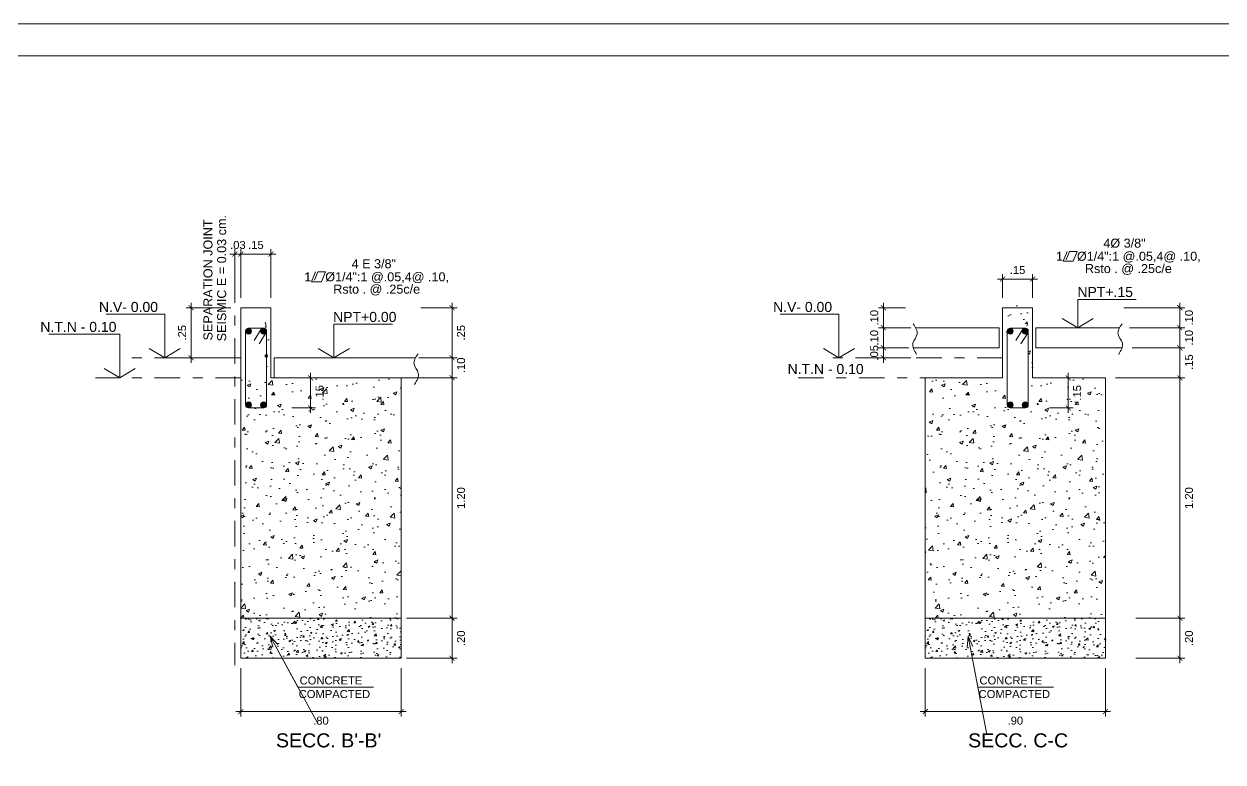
# Model space of a CAD drawing. Header units: millimetres. Extents: x -59 to 123, y 54 to 155.
# Drawn here: x 6.09 to 18.07, y 76.76 to 84.13 of the extents above; entities that cross this region are included whole.
import ezdxf

# ---------------------------------------------------------------- set-up
doc = ezdxf.new("R2010")
doc.units = ezdxf.units.MM
for name, pattern in [('ACAD_ISO02W100', [15, 12, -3]), ('CONTINUA', [0]), ('DASHDOT', [25.4, 12.7, -6.35, 0, -6.35])]:
    doc.linetypes.add(name, pattern=pattern)
doc.layers.get('0').update_dxf_attribs({"lineweight": 9})
doc.layers.get('Defpoints').update_dxf_attribs({"lineweight": 0})
for name, color, linetype, lineweight in [('.pluma1', 7, 'Continuous', 9), ('ACERO', 150, 'CONTINUA', 40), ('COTA', 4, 'Continuous', 9), ('DET-CORTE', 86, 'Continuous', 50), ('pluma2', 4, 'Continuous', 20), ('proyecciones', 162, 'ACAD_ISO02W100', 9), ('textura', 253, 'Continuous', 0)]:
    doc.layers.add(name, color=color, linetype=linetype, lineweight=lineweight)
doc.layers.add('TEXTO', color=2, linetype='Continuous')
doc.styles.add('LUIS', font='arial.ttf')
doc.styles.add('style1', font='arial.ttf', dxfattribs={"height": 0.1})
doc.dimstyles.new('luis', dxfattribs={"dimtxt": 0.08, "dimasz": 0.05, "dimexe": 0.05, "dimexo": 0.1, "dimgap": 0.05, "dimtad": 2, "dimzin": 4, "dimdsep": 46, "dimtxsty": 'LUIS', "dimblk": 'ARCHTICK', "dimcen": 2, "dimdle": 0.05, "dimclrd": 256, "dimclre": 256, "dimclrt": 56, "dimaunit": 1, "dimadec": 0, "dimazin": 0, "dimtfac": 1, "dimtix": 1, "dimtmove": 0, "dimatfit": 3, "dimfxl": 1, "dimlwd": -1, "dimlwe": -1, "dimarcsym": 0})

# ---------------------------------------------------------------- blocks, each defined once
blk = doc.blocks.new('_ArchTick')
at = {"color": 0, "linetype": 'ByBlock', "const_width": 0.15}
blk.add_lwpolyline([(-0.5, -0.5), (0.5, 0.5)], dxfattribs=at)
blk = doc.blocks.new('*D583')
at = {"layer": 'COTA', "transparency": 16777216}
for p, q in [((15.099, 77.697), (15.099, 77.215)), ((16.899, 77.697), (16.899, 77.215)), ((15.049, 77.265), (16.949, 77.265))]:
    blk.add_line(p, q, dxfattribs=at)
at = {"layer": 'Defpoints', "color": 0, "transparency": 16777216}
for p in [(15.099, 77.797), (16.899, 77.797), (16.899, 77.265)]:
    blk.add_point(p, dxfattribs=at)
at = {"layer": 'COTA', "transparency": 16777216, "xscale": 0.05, "yscale": 0.05, "zscale": 0.05, "rotation": 180}
blk.add_blockref('_ArchTick', (15.099, 77.265), dxfattribs=at)
at = {"layer": 'COTA', "transparency": 16777216, "xscale": 0.05, "yscale": 0.05, "zscale": 0.05}
blk.add_blockref('_ArchTick', (16.899, 77.265), dxfattribs=at)
at = {"layer": 'COTA', "color": 56, "lineweight": 5, "transparency": 16777216, "insert": (15.999, 77.174), "char_height": 0.08, "attachment_point": 5, "style": 'LUIS'}
blk.add_mtext('.90', dxfattribs=at)
blk = doc.blocks.new('*D584')
at = {"layer": 'COTA', "transparency": 16777216}
for p, q in [((15.871, 81.397), (15.871, 81.632)), ((16.171, 81.397), (16.171, 81.632)), ((15.821, 81.582), (16.221, 81.582))]:
    blk.add_line(p, q, dxfattribs=at)
at = {"layer": 'Defpoints', "color": 0, "transparency": 16777216}
for p in [(16.171, 81.582), (15.871, 81.297), (16.171, 81.297)]:
    blk.add_point(p, dxfattribs=at)
at = {"layer": 'COTA', "transparency": 16777216, "xscale": 0.05, "yscale": 0.05, "zscale": 0.05, "rotation": 180}
blk.add_blockref('_ArchTick', (15.871, 81.582), dxfattribs=at)
at = {"layer": 'COTA', "transparency": 16777216, "xscale": 0.05, "yscale": 0.05, "zscale": 0.05}
blk.add_blockref('_ArchTick', (16.171, 81.582), dxfattribs=at)
at = {"layer": 'COTA', "color": 56, "lineweight": 5, "transparency": 16777216, "insert": (16.021, 81.673), "char_height": 0.08, "attachment_point": 5, "style": 'LUIS'}
blk.add_mtext('.15', dxfattribs=at)
blk = doc.blocks.new('*D585')
at = {"layer": 'COTA', "transparency": 16777216}
for p, q in [((17.265, 80.897), (17.693, 80.897)), ((17.643, 80.547), (17.643, 80.947)), ((16.999, 80.597), (17.693, 80.597))]:
    blk.add_line(p, q, dxfattribs=at)
at = {"layer": 'Defpoints', "color": 0, "transparency": 16777216}
for p in [(17.165, 80.897), (17.643, 80.897), (16.899, 80.597)]:
    blk.add_point(p, dxfattribs=at)
at = {"layer": 'COTA', "transparency": 16777216, "xscale": 0.05, "yscale": 0.05, "zscale": 0.05}
for p, rotation in [((17.643, 80.897), 90), ((17.643, 80.597), 270)]:
    blk.add_blockref('_ArchTick', p, dxfattribs=dict(at, rotation=rotation))
at = {"layer": 'COTA', "color": 56, "lineweight": 5, "transparency": 16777216, "insert": (17.734, 80.754), "char_height": 0.08, "attachment_point": 5, "rotation": 90, "style": 'LUIS'}
blk.add_mtext('.15', dxfattribs=at)
blk = doc.blocks.new('*D586')
at = {"layer": 'COTA', "transparency": 16777216}
for p, q in [((17.643, 81.097), (17.643, 81.147)), ((17.24, 81.097), (17.693, 81.097)), ((17.643, 81.097), (17.643, 80.897)), ((17.165, 80.897), (17.693, 80.897)), ((17.643, 80.897), (17.643, 80.847))]:
    blk.add_line(p, q, dxfattribs=at)
at = {"layer": 'Defpoints', "color": 0, "transparency": 16777216}
for p in [(17.14, 81.097), (17.065, 80.897), (17.643, 80.897)]:
    blk.add_point(p, dxfattribs=at)
at = {"layer": 'COTA', "transparency": 16777216, "xscale": 0.05, "yscale": 0.05, "zscale": 0.05}
for p, rotation in [((17.643, 81.097), 270), ((17.643, 80.897), 90)]:
    blk.add_blockref('_ArchTick', p, dxfattribs=dict(at, rotation=rotation))
at = {"layer": 'COTA', "color": 56, "lineweight": 5, "transparency": 16777216, "insert": (17.734, 80.997), "char_height": 0.08, "attachment_point": 5, "rotation": 90, "style": 'LUIS'}
blk.add_mtext('.10', dxfattribs=at)
blk = doc.blocks.new('*D587')
at = {"layer": 'COTA', "transparency": 16777216}
for p, q in [((17.643, 80.647), (17.643, 78.147)), ((17.202, 80.597), (17.693, 80.597)), ((17.302, 78.197), (17.693, 78.197))]:
    blk.add_line(p, q, dxfattribs=at)
at = {"layer": 'Defpoints', "color": 0, "transparency": 16777216}
for p in [(17.102, 80.597), (17.202, 78.197), (17.643, 78.197)]:
    blk.add_point(p, dxfattribs=at)
at = {"layer": 'COTA', "transparency": 16777216, "xscale": 0.05, "yscale": 0.05, "zscale": 0.05}
for p, rotation in [((17.643, 80.597), 90), ((17.643, 78.197), 270)]:
    blk.add_blockref('_ArchTick', p, dxfattribs=dict(at, rotation=rotation))
at = {"layer": 'COTA', "color": 56, "lineweight": 5, "transparency": 16777216, "insert": (17.734, 79.397), "char_height": 0.08, "attachment_point": 5, "rotation": 90, "style": 'LUIS'}
blk.add_mtext('1.20', dxfattribs=at)
blk = doc.blocks.new('*D588')
at = {"layer": 'COTA', "transparency": 16777216}
for p, q in [((17.643, 78.247), (17.643, 77.747)), ((17.202, 78.197), (17.693, 78.197)), ((17.202, 77.797), (17.693, 77.797))]:
    blk.add_line(p, q, dxfattribs=at)
at = {"layer": 'Defpoints', "color": 0, "transparency": 16777216}
for p in [(17.102, 78.197), (17.102, 77.797), (17.643, 77.797)]:
    blk.add_point(p, dxfattribs=at)
at = {"layer": 'COTA', "transparency": 16777216, "xscale": 0.05, "yscale": 0.05, "zscale": 0.05}
for p, rotation in [((17.643, 78.197), 90), ((17.643, 77.797), 270)]:
    blk.add_blockref('_ArchTick', p, dxfattribs=dict(at, rotation=rotation))
at = {"layer": 'COTA', "color": 56, "lineweight": 5, "transparency": 16777216, "insert": (17.734, 77.997), "char_height": 0.08, "attachment_point": 5, "rotation": 90, "style": 'LUIS'}
blk.add_mtext('.20', dxfattribs=at)
blk = doc.blocks.new('*D589')
at = {"layer": 'COTA', "transparency": 16777216}
for p, q in [((16.527, 80.647), (16.527, 80.247)), ((16.43, 80.597), (16.577, 80.597)), ((16.341, 80.297), (16.577, 80.297))]:
    blk.add_line(p, q, dxfattribs=at)
at = {"layer": 'Defpoints', "color": 0, "transparency": 16777216}
for p in [(16.33, 80.597), (16.241, 80.297), (16.527, 80.297)]:
    blk.add_point(p, dxfattribs=at)
at = {"layer": 'COTA', "transparency": 16777216, "xscale": 0.05, "yscale": 0.05, "zscale": 0.05}
for p, rotation in [((16.527, 80.597), 90), ((16.527, 80.297), 270)]:
    blk.add_blockref('_ArchTick', p, dxfattribs=dict(at, rotation=rotation))
at = {"layer": 'COTA', "color": 56, "lineweight": 5, "transparency": 16777216, "insert": (16.617, 80.447), "char_height": 0.08, "attachment_point": 5, "rotation": 90, "style": 'LUIS'}
blk.add_mtext('.15', dxfattribs=at)
blk = doc.blocks.new('*D590')
at = {"layer": 'COTA', "transparency": 16777216}
for p, q in [((14.936, 80.897), (14.63, 80.897)), ((14.68, 80.897), (14.68, 80.947)), ((14.68, 80.897), (14.68, 80.797)), ((14.956, 80.797), (14.63, 80.797)), ((14.68, 80.797), (14.68, 80.747))]:
    blk.add_line(p, q, dxfattribs=at)
at = {"layer": 'Defpoints', "color": 0, "transparency": 16777216}
for p in [(15.036, 80.897), (14.68, 80.797), (15.056, 80.797)]:
    blk.add_point(p, dxfattribs=at)
at = {"layer": 'COTA', "transparency": 16777216, "xscale": 0.05, "yscale": 0.05, "zscale": 0.05}
for p, rotation in [((14.68, 80.897), 270), ((14.68, 80.797), 90)]:
    blk.add_blockref('_ArchTick', p, dxfattribs=dict(at, rotation=rotation))
at = {"layer": 'COTA', "color": 56, "lineweight": 5, "transparency": 16777216, "insert": (14.589, 80.847), "char_height": 0.08, "attachment_point": 5, "rotation": 90, "style": 'LUIS'}
blk.add_mtext('.05', dxfattribs=at)
blk = doc.blocks.new('*D591')
at = {"layer": 'COTA', "transparency": 16777216}
for p, q in [((17.082, 81.297), (17.693, 81.297)), ((17.643, 81.297), (17.643, 81.347)), ((17.643, 81.097), (17.643, 81.297)), ((17.14, 81.097), (17.693, 81.097)), ((17.643, 81.097), (17.643, 81.047))]:
    blk.add_line(p, q, dxfattribs=at)
at = {"layer": 'Defpoints', "color": 0, "transparency": 16777216}
for p in [(16.982, 81.297), (17.643, 81.297), (17.04, 81.097)]:
    blk.add_point(p, dxfattribs=at)
at = {"layer": 'COTA', "transparency": 16777216, "xscale": 0.05, "yscale": 0.05, "zscale": 0.05}
for p, rotation in [((17.643, 81.297), 270), ((17.643, 81.097), 90)]:
    blk.add_blockref('_ArchTick', p, dxfattribs=dict(at, rotation=rotation))
at = {"layer": 'COTA', "color": 56, "lineweight": 5, "transparency": 16777216, "insert": (17.734, 81.197), "char_height": 0.08, "attachment_point": 5, "rotation": 90, "style": 'LUIS'}
blk.add_mtext('.10', dxfattribs=at)
blk = doc.blocks.new('*D592')
at = {"layer": 'COTA', "transparency": 16777216}
for p, q in [((14.68, 81.097), (14.68, 81.147)), ((14.956, 81.097), (14.63, 81.097)), ((14.68, 80.897), (14.68, 81.097)), ((14.936, 80.897), (14.63, 80.897)), ((14.68, 80.897), (14.68, 80.847))]:
    blk.add_line(p, q, dxfattribs=at)
at = {"layer": 'Defpoints', "color": 0, "transparency": 16777216}
for p in [(14.68, 81.097), (15.056, 81.097), (15.036, 80.897)]:
    blk.add_point(p, dxfattribs=at)
at = {"layer": 'COTA', "transparency": 16777216, "xscale": 0.05, "yscale": 0.05, "zscale": 0.05}
for p, rotation in [((14.68, 81.097), 270), ((14.68, 80.897), 90)]:
    blk.add_blockref('_ArchTick', p, dxfattribs=dict(at, rotation=rotation))
at = {"layer": 'COTA', "color": 56, "lineweight": 5, "transparency": 16777216, "insert": (14.589, 80.997), "char_height": 0.08, "attachment_point": 5, "rotation": 90, "style": 'LUIS'}
blk.add_mtext('.10', dxfattribs=at)
blk = doc.blocks.new('*D593')
at = {"layer": 'COTA', "transparency": 16777216}
for p, q in [((14.902, 81.297), (14.63, 81.297)), ((14.68, 81.297), (14.68, 81.347)), ((14.68, 81.297), (14.68, 81.097)), ((14.956, 81.097), (14.63, 81.097)), ((14.68, 81.097), (14.68, 81.047))]:
    blk.add_line(p, q, dxfattribs=at)
at = {"layer": 'Defpoints', "color": 0, "transparency": 16777216}
for p in [(15.002, 81.297), (14.68, 81.097), (15.056, 81.097)]:
    blk.add_point(p, dxfattribs=at)
at = {"layer": 'COTA', "transparency": 16777216, "xscale": 0.05, "yscale": 0.05, "zscale": 0.05}
for p, rotation in [((14.68, 81.297), 270), ((14.68, 81.097), 90)]:
    blk.add_blockref('_ArchTick', p, dxfattribs=dict(at, rotation=rotation))
at = {"layer": 'COTA', "color": 56, "lineweight": 5, "transparency": 16777216, "insert": (14.589, 81.197), "char_height": 0.08, "attachment_point": 5, "rotation": 90, "style": 'LUIS'}
blk.add_mtext('.10', dxfattribs=at)
blk = doc.blocks.new('*D604')
at = {"layer": 'COTA', "transparency": 16777216}
for p, q in [((8.26, 77.697), (8.26, 77.215)), ((9.86, 77.697), (9.86, 77.215)), ((8.21, 77.265), (9.91, 77.265))]:
    blk.add_line(p, q, dxfattribs=at)
at = {"layer": 'Defpoints', "color": 0, "transparency": 16777216}
for p in [(8.26, 77.797), (9.86, 77.797), (9.86, 77.265)]:
    blk.add_point(p, dxfattribs=at)
at = {"layer": 'COTA', "transparency": 16777216, "xscale": 0.05, "yscale": 0.05, "zscale": 0.05, "rotation": 180}
blk.add_blockref('_ArchTick', (8.26, 77.265), dxfattribs=at)
at = {"layer": 'COTA', "transparency": 16777216, "xscale": 0.05, "yscale": 0.05, "zscale": 0.05}
blk.add_blockref('_ArchTick', (9.86, 77.265), dxfattribs=at)
at = {"layer": 'COTA', "color": 56, "lineweight": 5, "transparency": 16777216, "insert": (9.06, 77.174), "char_height": 0.08, "attachment_point": 5, "style": 'LUIS'}
blk.add_mtext('.80', dxfattribs=at)
blk = doc.blocks.new('*D605')
at = {"layer": 'COTA', "transparency": 16777216}
for p, q in [((8.26, 81.397), (8.26, 81.882)), ((8.56, 81.397), (8.56, 81.882)), ((8.21, 81.832), (8.61, 81.832))]:
    blk.add_line(p, q, dxfattribs=at)
at = {"layer": 'Defpoints', "color": 0, "transparency": 16777216}
for p in [(8.56, 81.832), (8.26, 81.297), (8.56, 81.297)]:
    blk.add_point(p, dxfattribs=at)
at = {"layer": 'COTA', "transparency": 16777216, "xscale": 0.05, "yscale": 0.05, "zscale": 0.05, "rotation": 180}
blk.add_blockref('_ArchTick', (8.26, 81.832), dxfattribs=at)
at = {"layer": 'COTA', "transparency": 16777216, "xscale": 0.05, "yscale": 0.05, "zscale": 0.05}
blk.add_blockref('_ArchTick', (8.56, 81.832), dxfattribs=at)
at = {"layer": 'COTA', "color": 56, "lineweight": 5, "transparency": 16777216, "insert": (8.41, 81.923), "char_height": 0.08, "attachment_point": 5, "style": 'LUIS'}
blk.add_mtext('.15', dxfattribs=at)
blk = doc.blocks.new('*D606')
at = {"layer": 'COTA', "transparency": 16777216}
for p, q in [((8.2, 81.4), (8.2, 81.882)), ((8.26, 81.432), (8.26, 81.882)), ((8.2, 81.832), (8.15, 81.832)), ((8.26, 81.832), (8.2, 81.832)), ((8.26, 81.832), (8.31, 81.832))]:
    blk.add_line(p, q, dxfattribs=at)
at = {"layer": 'Defpoints', "color": 0, "transparency": 16777216}
for p in [(8.2, 81.832), (8.2, 81.3), (8.26, 81.332)]:
    blk.add_point(p, dxfattribs=at)
at = {"layer": 'COTA', "transparency": 16777216, "xscale": 0.05, "yscale": 0.05, "zscale": 0.05}
blk.add_blockref('_ArchTick', (8.2, 81.832), dxfattribs=at)
at = {"layer": 'COTA', "transparency": 16777216, "xscale": 0.05, "yscale": 0.05, "zscale": 0.05, "rotation": 180}
blk.add_blockref('_ArchTick', (8.26, 81.832), dxfattribs=at)
at = {"layer": 'COTA', "color": 56, "lineweight": 5, "transparency": 16777216, "insert": (8.23, 81.923), "char_height": 0.08, "attachment_point": 5, "style": 'LUIS'}
blk.add_mtext('.03', dxfattribs=at)
blk = doc.blocks.new('*D607')
at = {"layer": 'COTA', "transparency": 16777216}
for p, q in [((10.038, 80.797), (10.42, 80.797)), ((10.37, 80.847), (10.37, 80.547)), ((10.063, 80.597), (10.42, 80.597))]:
    blk.add_line(p, q, dxfattribs=at)
at = {"layer": 'Defpoints', "color": 0, "transparency": 16777216}
for p in [(9.938, 80.797), (9.963, 80.597), (10.37, 80.597)]:
    blk.add_point(p, dxfattribs=at)
at = {"layer": 'COTA', "transparency": 16777216, "xscale": 0.05, "yscale": 0.05, "zscale": 0.05}
for p, rotation in [((10.37, 80.797), 90), ((10.37, 80.597), 270)]:
    blk.add_blockref('_ArchTick', p, dxfattribs=dict(at, rotation=rotation))
at = {"layer": 'COTA', "color": 56, "lineweight": 5, "transparency": 16777216, "insert": (10.46, 80.722), "char_height": 0.08, "attachment_point": 5, "rotation": 90, "style": 'LUIS'}
blk.add_mtext('.10', dxfattribs=at)
blk = doc.blocks.new('*D608')
at = {"layer": 'COTA', "transparency": 16777216}
for p, q in [((10.37, 80.647), (10.37, 78.147)), ((9.915, 80.597), (10.42, 80.597)), ((10.051, 78.197), (10.42, 78.197))]:
    blk.add_line(p, q, dxfattribs=at)
at = {"layer": 'Defpoints', "color": 0, "transparency": 16777216}
for p in [(9.815, 80.597), (9.951, 78.197), (10.37, 78.197)]:
    blk.add_point(p, dxfattribs=at)
at = {"layer": 'COTA', "transparency": 16777216, "xscale": 0.05, "yscale": 0.05, "zscale": 0.05}
for p, rotation in [((10.37, 80.597), 90), ((10.37, 78.197), 270)]:
    blk.add_blockref('_ArchTick', p, dxfattribs=dict(at, rotation=rotation))
at = {"layer": 'COTA', "color": 56, "lineweight": 5, "transparency": 16777216, "insert": (10.46, 79.397), "char_height": 0.08, "attachment_point": 5, "rotation": 90, "style": 'LUIS'}
blk.add_mtext('1.20', dxfattribs=at)
blk = doc.blocks.new('*D609')
at = {"layer": 'COTA', "transparency": 16777216}
for p, q in [((10.37, 78.247), (10.37, 77.747)), ((9.915, 78.197), (10.42, 78.197)), ((9.915, 77.797), (10.42, 77.797))]:
    blk.add_line(p, q, dxfattribs=at)
at = {"layer": 'Defpoints', "color": 0, "transparency": 16777216}
for p in [(9.815, 78.197), (9.815, 77.797), (10.37, 77.797)]:
    blk.add_point(p, dxfattribs=at)
at = {"layer": 'COTA', "transparency": 16777216, "xscale": 0.05, "yscale": 0.05, "zscale": 0.05}
for p, rotation in [((10.37, 78.197), 90), ((10.37, 77.797), 270)]:
    blk.add_blockref('_ArchTick', p, dxfattribs=dict(at, rotation=rotation))
at = {"layer": 'COTA', "color": 56, "lineweight": 5, "transparency": 16777216, "insert": (10.46, 77.997), "char_height": 0.08, "attachment_point": 5, "rotation": 90, "style": 'LUIS'}
blk.add_mtext('.20', dxfattribs=at)
blk = doc.blocks.new('*D610')
at = {"layer": 'COTA', "transparency": 16777216}
for p, q in [((8.16, 81.297), (7.713, 81.297)), ((7.763, 81.347), (7.763, 80.747)), ((8.16, 80.797), (7.713, 80.797))]:
    blk.add_line(p, q, dxfattribs=at)
at = {"layer": 'Defpoints', "color": 0, "transparency": 16777216}
for p in [(8.26, 81.297), (7.763, 80.797), (8.26, 80.797)]:
    blk.add_point(p, dxfattribs=at)
at = {"layer": 'COTA', "transparency": 16777216, "xscale": 0.05, "yscale": 0.05, "zscale": 0.05}
for p, rotation in [((7.763, 81.297), 90), ((7.763, 80.797), 270)]:
    blk.add_blockref('_ArchTick', p, dxfattribs=dict(at, rotation=rotation))
at = {"layer": 'COTA', "color": 56, "lineweight": 5, "transparency": 16777216, "insert": (7.673, 81.047), "char_height": 0.08, "attachment_point": 5, "rotation": 90, "style": 'LUIS'}
blk.add_mtext('.25', dxfattribs=at)
blk = doc.blocks.new('*D611')
at = {"layer": 'COTA', "transparency": 16777216}
for p, q in [((8.956, 80.647), (8.956, 80.247)), ((8.86, 80.597), (9.006, 80.597)), ((8.77, 80.297), (9.006, 80.297))]:
    blk.add_line(p, q, dxfattribs=at)
at = {"layer": 'Defpoints', "color": 0, "transparency": 16777216}
for p in [(8.76, 80.597), (8.67, 80.297), (8.956, 80.297)]:
    blk.add_point(p, dxfattribs=at)
at = {"layer": 'COTA', "transparency": 16777216, "xscale": 0.05, "yscale": 0.05, "zscale": 0.05}
for p, rotation in [((8.956, 80.597), 90), ((8.956, 80.297), 270)]:
    blk.add_blockref('_ArchTick', p, dxfattribs=dict(at, rotation=rotation))
at = {"layer": 'COTA', "color": 56, "lineweight": 5, "transparency": 16777216, "insert": (9.047, 80.447), "char_height": 0.08, "attachment_point": 5, "rotation": 90, "style": 'LUIS'}
blk.add_mtext('.15', dxfattribs=at)
blk = doc.blocks.new('*D612')
at = {"layer": 'COTA', "transparency": 16777216}
for p, q in [((10.059, 81.297), (10.42, 81.297)), ((10.37, 80.747), (10.37, 81.347)), ((10.038, 80.797), (10.42, 80.797))]:
    blk.add_line(p, q, dxfattribs=at)
at = {"layer": 'Defpoints', "color": 0, "transparency": 16777216}
for p in [(9.959, 81.297), (10.37, 81.297), (9.938, 80.797)]:
    blk.add_point(p, dxfattribs=at)
at = {"layer": 'COTA', "transparency": 16777216, "xscale": 0.05, "yscale": 0.05, "zscale": 0.05}
for p, rotation in [((10.37, 81.297), 90), ((10.37, 80.797), 270)]:
    blk.add_blockref('_ArchTick', p, dxfattribs=dict(at, rotation=rotation))
at = {"layer": 'COTA', "color": 56, "lineweight": 5, "transparency": 16777216, "insert": (10.46, 81.047), "char_height": 0.08, "attachment_point": 5, "rotation": 90, "style": 'LUIS'}
blk.add_mtext('.25', dxfattribs=at)

msp = doc.modelspace()

# ---------------------------------------------------------------- hatches: boundary and pattern name
at = {"layer": 'ACERO', "lineweight": 5}
for points in [[(8.3366, 81.0933, 1), (8.3366, 81.0333, 1)], [(8.3366, 81.0933, 1), (8.3366, 81.0333, 1)], [(8.3366, 81.0933, 1), (8.3366, 81.0333, 1)], [(8.4867, 81.0933, -1), (8.4867, 81.0333, -1)], [(8.4867, 81.0933, -1), (8.4867, 81.0333, -1)], [(8.4867, 81.0933, -1), (8.4867, 81.0333, -1)], [(15.9477, 81.0933, 1), (15.9477, 81.0333, 1)], [(15.9477, 81.0933, 1), (15.9477, 81.0333, 1)], [(15.9477, 81.0933, 1), (15.9477, 81.0333, 1)], [(16.0979, 81.0933, -1), (16.0979, 81.0333, -1)], [(16.0979, 81.0933, -1), (16.0979, 81.0333, -1)], [(16.0979, 81.0933, -1), (16.0979, 81.0333, -1)], [(8.3366, 80.2969, -1), (8.3366, 80.3569, -1)], [(8.3366, 80.2969, -1), (8.3366, 80.3569, -1)], [(8.3366, 80.2969, -1), (8.3366, 80.3569, -1)], [(8.4867, 80.2969, 1), (8.4867, 80.3569, 1)], [(8.4867, 80.2969, 1), (8.4867, 80.3569, 1)], [(8.4867, 80.2969, 1), (8.4867, 80.3569, 1)], [(15.9477, 80.2969, -1), (15.9477, 80.3569, -1)], [(15.9477, 80.2969, -1), (15.9477, 80.3569, -1)], [(15.9477, 80.2969, -1), (15.9477, 80.3569, -1)], [(16.0979, 80.2969, 1), (16.0979, 80.3569, 1)], [(16.0979, 80.2969, 1), (16.0979, 80.3569, 1)], [(16.0979, 80.2969, 1), (16.0979, 80.3569, 1)]]:
    msp.add_hatch(color=256, dxfattribs=at).paths.add_polyline_path(points)
at = {"layer": 'textura', "linetype": 'Continuous', "lineweight": 5, "ltscale": 0.6}
h = msp.add_hatch(dxfattribs=at)
h.set_pattern_fill('AR-CONC', color=256, scale=0.002, style=0)
h.set_pattern_definition([(50, (8.26022, 78.1969), (0.36437, -0.031878), [0.0381, -0.4191]), (355, (8.26022, 78.1969), (-0.070486, 0.382113), [0.03048, -0.33528]), (100.451, (8.2906, 78.19424), (0.293885, 0.350233), [0.03238, -0.35618]), (46.184, (8.2602, 78.2985), (0.54216, -0.084085), [0.05715, -0.62865]), (96.636, (8.3054, 78.2915), (0.47481, 0.49485), [0.04857, -0.53427]), (351.184, (8.2602, 78.2985), (0.47481, 0.49485), [0.04572, -0.50292]), (21, (8.31102, 78.2731), (0.30323, -0.20453), [0.0381, -0.4191]), (326, (8.31102, 78.2731), (0.123604, 0.368376), [0.03048, -0.33528]), (71.451, (8.3363, 78.25605), (0.426833, 0.163846), [0.03238, -0.35618]), (37.5, (8.26022, 78.1969), (0.006177, 0.16911), [0, -0.331216, 0, -0.34036, 0, -0.33655]), (7.5, (8.26022, 78.1969), (0.133639, 0.200361), [0, -0.194056, 0, -0.323596, 0, -0.12827]), (327.5, (8.14694, 78.1969), (0.271181, -0.0114575), [0, -0.127, 0, -0.39624, 0, -0.52578]), (317.5, (8.09614, 78.1969), (0.296258, 0.050853), [0, -0.1651, 0, -0.263144, 0, -0.37338])])
edge = h.paths.add_edge_path(flags=16)
edge.add_line((8.5004, 81.2969), (8.2902, 81.2969))
edge.add_line((8.2902, 81.2969), (8.2902, 80.6569))
edge.add_arc((8.3202, 80.6569), 0.03, 180, 272.77319)
edge.add_line((8.3217, 80.6269), (8.4689, 80.6269))
edge.add_arc((8.4704, 80.6569), 0.03, 267.22681, 360)
edge.add_line((8.5004, 80.6569), (8.5004, 81.2969))
h.paths.add_polyline_path([(9.8602, 78.1969), (9.8602, 80.5969), (8.5602, 80.5969), (8.5602, 81.2969), (8.2602, 81.2969), (8.2602, 78.1969)])
h = msp.add_hatch(dxfattribs=at)
h.set_pattern_fill('AR-CONC', color=256, scale=0.002, style=0)
h.set_pattern_definition([(50, (15.19862, 78.1969), (0.36437, -0.031878), [0.0381, -0.4191]), (355, (15.1986, 78.1969), (-0.070486, 0.382113), [0.03048, -0.33528]), (100.451, (15.22898, 78.19424), (0.293885, 0.350233), [0.03238, -0.35618]), (46.184, (15.1986, 78.2985), (0.54216, -0.084085), [0.05715, -0.62865]), (96.636, (15.2438, 78.2915), (0.47481, 0.49485), [0.04857, -0.53427]), (351.184, (15.1986, 78.2985), (0.47481, 0.49485), [0.04572, -0.50292]), (21, (15.24942, 78.2731), (0.30323, -0.20453), [0.0381, -0.4191]), (326, (15.2494, 78.2731), (0.123604, 0.368376), [0.03048, -0.33528]), (71.451, (15.2747, 78.25605), (0.426833, 0.163846), [0.03238, -0.35618]), (37.5, (15.19862, 78.1969), (0.006177, 0.16911), [0, -0.331216, 0, -0.34036, 0, -0.33655]), (7.5, (15.19862, 78.1969), (0.133639, 0.200361), [0, -0.194056, 0, -0.323596, 0, -0.12827]), (327.5, (15.08533, 78.1969), (0.271181, -0.0114575), [0, -0.127, 0, -0.39624, 0, -0.52578]), (317.5, (15.03453, 78.1969), (0.296258, 0.050853), [0, -0.1651, 0, -0.263144, 0, -0.37338])])
h.paths.add_polyline_path([(16.8986, 80.5969), (16.1713, 80.5969), (16.1713, 81.3469), (15.8713, 81.3469), (15.8713, 80.5969), (15.0986, 80.5969), (15.0986, 78.1969), (16.8986, 78.1969)])
edge = h.paths.add_edge_path(flags=16)
edge.add_line((16.0964, 80.2969), (15.9492, 80.2969))
edge.add_arc((15.9477, 80.3269), 0.03, 180, 272.77319, ccw=False)
edge.add_line((15.9177, 80.3269), (15.9177, 81.1133))
edge.add_arc((15.9477, 81.1133), 0.03, 87.22681, 180, ccw=False)
edge.add_line((15.9492, 81.1433), (16.0964, 81.1433))
edge.add_arc((16.0979, 81.1133), 0.03, 0, 92.77319, ccw=False)
edge.add_line((16.1279, 81.1133), (16.1279, 80.3269))
edge.add_arc((16.0979, 80.3269), 0.03, -92.77319, 0, ccw=False)
h.paths.add_polyline_path([(16.5566, 80.3565), (16.5566, 80.5372), (16.6783, 80.5372), (16.6783, 80.3565)], flags=16)
at = {"layer": 'textura', "linetype": 'Continuous', "lineweight": 5, "ltscale": 0.01}
h = msp.add_hatch(dxfattribs=at)
h.set_pattern_fill('AR-CONC', color=256, scale=0.001, style=0)
h.set_pattern_definition([(50, (27.19149, 91.44362), (0.1821847, -0.0159391), [0.01905, -0.20955]), (355, (27.1915, 91.44362), (-0.0352428, 0.1910566), [0.01524, -0.16764]), (100.451, (27.20667, 91.44229), (0.1469425, 0.1751167), [0.01619, -0.17809]), (46.1842, (27.1915, 91.49442), (0.271079, -0.0420423), [0.028575, -0.314325]), (96.6356, (27.21408, 91.49092), (0.2374042, 0.2474256), [0.024285, -0.267135]), (351.184, (27.1915, 91.49442), (0.2374046, 0.247425), [0.02286, -0.25146]), (21, (27.21689, 91.48172), (0.1516149, -0.1022655), [0.01905, -0.20955]), (326, (27.2169, 91.48172), (0.061802, 0.184188), [0.01524, -0.16764]), (71.4514, (27.22953, 91.4732), (0.2134165, 0.0819229), [0.01619, -0.17809]), (37.5, (27.19149, 91.44362), (0.0030886, 0.08455504), [0, -0.165608, 0, -0.17018, 0, -0.168275]), (7.5, (27.19149, 91.44362), (0.06681966, 0.10018057), [0, -0.097028, 0, -0.161798, 0, -0.064135]), (327.5, (27.13485, 91.44362), (0.1355906, -0.00572874), [0, -0.0635, 0, -0.19812, 0, -0.26289]), (317.5, (27.10945, 91.44362), (0.1481292, 0.0254265), [0, -0.08255, 0, -0.131572, 0, -0.18669])])
h.paths.add_polyline_path([(9.8602, 77.7969), (9.8602, 78.1969), (8.2602, 78.1969), (8.2602, 77.7969)])
h = msp.add_hatch(dxfattribs=at)
h.set_pattern_fill('AR-CONC', color=256, scale=0.001, style=0)
h.set_pattern_definition([(50, (34.02989, 91.44362), (0.1821847, -0.0159391), [0.01905, -0.20955]), (355, (34.02989, 91.44362), (-0.0352428, 0.1910566), [0.01524, -0.16764]), (100.451, (34.04507, 91.44229), (0.1469425, 0.1751167), [0.01619, -0.17809]), (46.1842, (34.0299, 91.49442), (0.271079, -0.0420423), [0.028575, -0.314325]), (96.6356, (34.05248, 91.49092), (0.2374042, 0.2474256), [0.024285, -0.267135]), (351.184, (34.0299, 91.49442), (0.2374046, 0.247425), [0.02286, -0.25146]), (21, (34.05529, 91.48172), (0.1516149, -0.1022655), [0.01905, -0.20955]), (326, (34.05529, 91.48172), (0.061802, 0.184188), [0.01524, -0.16764]), (71.4514, (34.06792, 91.4732), (0.2134165, 0.0819229), [0.01619, -0.17809]), (37.5, (34.02989, 91.44362), (0.0030886, 0.08455504), [0, -0.165608, 0, -0.17018, 0, -0.168275]), (7.5, (34.02989, 91.44362), (0.06681966, 0.10018057), [0, -0.097028, 0, -0.161798, 0, -0.064135]), (327.5, (33.97325, 91.44362), (0.1355906, -0.00572874), [0, -0.0635, 0, -0.19812, 0, -0.26289]), (317.5, (33.94785, 91.44362), (0.1481292, 0.0254265), [0, -0.08255, 0, -0.131572, 0, -0.18669])])
h.paths.add_polyline_path([(16.8986, 77.7969), (16.8986, 78.1969), (15.2986, 78.1969), (15.0986, 78.1969), (15.0986, 77.7969)])

# ---------------------------------------------------------------- linework, layer by layer
at = {"layer": '.pluma1', "lineweight": 5}
for points in [[(17.2078, 81.3798), (16.6223, 81.3798), (16.6223, 81.0969)], [(6.914, 81.2312), (7.4995, 81.2312), (7.4995, 80.7969)], [(9.7739, 81.1312), (9.1884, 81.1312), (9.1884, 80.7969)], [(13.6502, 81.2312), (14.2357, 81.2312), (14.2357, 80.7969)], [(16.6223, 81.0969), (16.4669, 81.1884)], [(16.6223, 81.0969), (16.7777, 81.1884)], [(7.0493, 80.5982), (7.0493, 81.0323), (6.342, 81.0323)], [(7.4995, 80.7969), (7.3441, 80.8884)], [(7.4995, 80.7969), (7.6549, 80.8884)], [(9.1884, 80.7969), (9.033, 80.8884)], [(9.1884, 80.7969), (9.3438, 80.8884)], [(14.2357, 80.7969), (14.0803, 80.8884)], [(14.2357, 80.7969), (14.3911, 80.8884)], [(7.0493, 80.5982), (6.8939, 80.6897)], [(7.0493, 80.5982), (7.2047, 80.6897)]]:
    msp.add_lwpolyline(points, dxfattribs=at)
at = {"layer": 'ACERO', "lineweight": 5}
for p, q in [((8.464, 81.0822), (8.394, 80.9686)), ((8.5142, 81.0513), (8.4438, 80.937)), ((16.0752, 81.0822), (16.0051, 80.9686)), ((16.1254, 81.0513), (16.0549, 80.937))]:
    msp.add_line(p, q, dxfattribs=at)
for points in [[(8.3066, 80.3269), (8.3066, 81.0633)], [(8.3352, 81.0933), (8.4882, 81.0933)], [(8.5167, 81.0633), (8.5167, 80.3269)], [(15.9177, 80.3269), (15.9177, 81.0633)], [(15.9463, 81.0933), (16.0993, 81.0933)], [(16.1279, 81.0633), (16.1279, 80.3269)], [(8.4882, 80.2969), (8.3352, 80.2969)], [(16.0993, 80.2969), (15.9463, 80.2969)]]:
    msp.add_lwpolyline(points, dxfattribs=at)
for centre in [(8.3366, 81.0633), (8.3366, 81.0633), (8.3366, 81.0633), (8.4867, 81.0633), (8.4867, 81.0633), (8.4867, 81.0633), (15.9477, 81.0633), (15.9477, 81.0633), (15.9477, 81.0633), (16.0979, 81.0633), (16.0979, 81.0633), (16.0979, 81.0633), (8.3366, 80.3269), (8.3366, 80.3269), (8.3366, 80.3269), (8.4867, 80.3269), (8.4867, 80.3269), (8.4867, 80.3269), (15.9477, 80.3269), (15.9477, 80.3269), (15.9477, 80.3269), (16.0979, 80.3269), (16.0979, 80.3269), (16.0979, 80.3269)]:
    msp.add_circle(centre, 0.03, dxfattribs=at)
at = {"layer": 'Defpoints', "lineweight": 5, "ltscale": 0.5}
msp.add_lwpolyline([(-14.6883, 54.3471), (29.5617, 54.3471), (29.5617, 84.1298), (-14.6883, 84.1298)], close=True, dxfattribs=at)
at = {"layer": 'DET-CORTE', "lineweight": 5, "ltscale": 0.5}
msp.add_lwpolyline([(-14.3704, 54.6651), (29.2437, 54.6651), (29.2437, 83.8118), (-14.3704, 83.8118)], close=True, dxfattribs=at)
at = {"layer": 'pluma2', "linetype": 'Continuous', "lineweight": 5, "ltscale": 0.01}
for p, q in [((8.2602, 78.1969), (8.2602, 81.2969)), ((8.2602, 81.2969), (8.5602, 81.2969)), ((8.5602, 81.2969), (8.5602, 80.5969)), ((15.8713, 81.2969), (16.1713, 81.2969)), ((15.8713, 81.2969), (15.8713, 80.5969)), ((16.1713, 81.2969), (16.1713, 80.5969)), ((8.5602, 80.5969), (9.8602, 80.5969)), ((9.8602, 80.5969), (9.8602, 78.1969)), ((15.0986, 78.1969), (15.0986, 80.5969)), ((15.2986, 80.5969), (15.8713, 80.5969)), ((16.1713, 80.5969), (16.8986, 80.5969)), ((16.8986, 80.5969), (16.8986, 78.1969)), ((9.8602, 78.1969), (8.2602, 78.1969)), ((16.6986, 78.1969), (15.2986, 78.1969))]:
    msp.add_line(p, q, dxfattribs=at)
for points in [[(15.0029, 81.0969), (15.8378, 81.0969), (15.8378, 80.8969), (14.9781, 80.8969)], [(17.0398, 81.0969), (16.2049, 81.0969), (16.2049, 80.8969), (17.0646, 80.8969)], [(7.8684, 80.7969), (7.4995, 80.7969)], [(10.0049, 80.7969), (8.5938, 80.7969), (8.5938, 80.5969), (10.0298, 80.5969)], [(14.8068, 80.7969), (14.4379, 80.7969)]]:
    msp.add_lwpolyline(points, dxfattribs=at)
for points in [[(9.8602, 78.1969), (8.2602, 78.1969), (8.2602, 77.7969), (9.8602, 77.7969)], [(16.8986, 78.1969), (15.0986, 78.1969), (15.0986, 77.7969), (16.8986, 77.7969)]]:
    msp.add_lwpolyline(points, close=True, dxfattribs=at)
at = {"layer": 'proyecciones', "linetype": 'DASHDOT', "lineweight": 5, "ltscale": 0.02}
for p, q in [((8.2002, 81.5998), (8.2002, 77.7298)), ((8.2602, 80.7969), (7.1638, 80.7969)), ((15.8713, 80.7969), (14.1021, 80.7969))]:
    msp.add_line(p, q, dxfattribs=at)
for points in [[(8.2602, 80.5969), (6.8075, 80.5969)], [(15.2986, 80.5969), (13.7459, 80.5969)]]:
    msp.add_lwpolyline(points, dxfattribs=at)
at = {"layer": 'TEXTO', "lineweight": 5, "ltscale": 0.18}
for p, q in [((16.5158, 81.8595), (16.4767, 81.7623)), ((16.5412, 81.8595), (16.5076, 81.7761)), ((16.6151, 81.8595), (16.5412, 81.8595)), ((16.6151, 81.8595), (16.576, 81.7623)), ((16.4767, 81.7623), (16.576, 81.7623)), ((9.0047, 81.654), (8.9656, 81.5569)), ((9.03, 81.654), (8.9965, 81.5706)), ((9.104, 81.654), (9.03, 81.654)), ((9.104, 81.654), (9.0649, 81.5569)), ((8.9656, 81.5569), (9.0649, 81.5569))]:
    msp.add_line(p, q, dxfattribs=at)
at = {"layer": 'textura', "linetype": 'CONTINUA', "lineweight": 5}
for points in [[(14.9779, 81.1374), (15.0177, 81.0323), (14.9747, 80.9431), (15.0113, 80.8316)], [(17.0648, 81.1374), (17.025, 81.0323), (17.068, 80.9431), (17.0314, 80.8316)], [(10.03, 80.8374), (9.9901, 80.7323), (10.0331, 80.6431), (9.9965, 80.5316)]]:
    msp.add_spline(points, degree=3, dxfattribs=at)

# ---------------------------------------------------------------- texts
at = {"layer": 'COTA', "lineweight": 5, "char_height": 0.09, "attachment_point": 5, "rotation": 90, "style": 'style1'}
for s, insert in [('\\A1; SEISMIC E = 0.03 cm.', (8.0685, 81.5744)), ('\\A1;SEPARATION JOINT ', (7.9316, 81.5744))]:
    msp.add_mtext(s, dxfattribs=dict(at, insert=insert))
at = {"layer": 'TEXTO', "lineweight": 5, "ltscale": 0.2, "style": 'LUIS'}
for s, p in [('4Ø 3/8"', (16.8785, 81.8965)), ('1    %%C1/4":1 @.05,4@ .10,', (16.4046, 81.7659)), ('4 E 3/8"', (9.3673, 81.6911)), ('Rsto . @ .25c/e', (16.6941, 81.6431)), ('1    %%C1/4":1 @.05,4@ .10,', (8.8935, 81.5605)), ('Rsto . @ .25c/e', (9.1829, 81.4376))]:
    msp.add_text(s, height=0.09, rotation=0, dxfattribs=at).set_placement(p)
at = {"layer": 'TEXTO', "lineweight": 5, "style": 'LUIS'}
for s, height, p in [('NPT+.15', 0.1, (16.6191, 81.4036)), ('N.V- 0.00', 0.1, (6.8418, 81.2547)), ('N.V- 0.00', 0.1, (13.578, 81.2547)), ('NPT+0.00', 0.1, (9.1819, 81.155)), ('N.T.N - 0.10', 0.1, (6.2561, 81.056)), ('N.T.N - 0.10', 0.1, (13.7226, 80.6353)), ('CONCRETE', 0.08, (8.8465, 77.5357)), ('CONCRETE', 0.08, (15.6405, 77.5357)), ('COMPACTED', 0.08, (8.8378, 77.3999)), ('COMPACTED', 0.08, (15.6317, 77.3999))]:
    msp.add_text(s, height=height, dxfattribs=at).set_placement(p)
at = {"layer": 'TEXTO', "lineweight": 5, "ltscale": 0.18, "style": 'LUIS'}
for s, p in [("SECC. B'-B'", (8.6105, 76.9075)), ('SECC. C-C', (15.527, 76.9075))]:
    msp.add_text(s, height=0.14, rotation=0, dxfattribs=at).set_placement(p)

# ---------------------------------------------------------------- dimensions: what is measured, and where the dimension line sits
at = {"layer": 'COTA', "lineweight": 5}
for base, p1, p2, picture, middle in [((8.2002, 81.8322), (8.2602, 81.3322), (8.2002, 81.2998), '*D606', (8.2302, 81.9231)), ((8.5602, 81.8322), (8.2602, 81.2969), (8.5602, 81.2969), '*D605', (8.4102, 81.9231)), ((16.1713, 81.5822), (15.8713, 81.2969), (16.1713, 81.2969), '*D584', (16.0213, 81.6731)), ((9.8602, 77.2646), (8.2602, 77.7969), (9.8602, 77.7969), '*D604', (9.0602, 77.1737)), ((16.8986, 77.2646), (15.0986, 77.7969), (16.8986, 77.7969), '*D583', (15.9986, 77.1737))]:
    dim = msp.add_linear_dim(base=base, p1=p1, p2=p2, dimstyle='luis', override={"dimlfac": 0.5}, dxfattribs=at)
    dim.commit()
    dim.dimension.update_dxf_attribs({"geometry": picture, "text_midpoint": middle})
for base, p1, p2, angle, picture, middle in [((7.7634, 80.7969), (8.2602, 81.2969), (8.2602, 80.7969), 90, '*D610', (7.6726, 81.0469)), ((14.6803, 81.0969), (15.0024, 81.2969), (15.056, 81.0969), 90, '*D593', (14.5895, 81.1969)), ((17.6429, 81.2969), (17.0398, 81.0969), (16.9821, 81.2969), 270, '*D591', (17.7337, 81.1969)), ((14.6803, 81.0969), (15.0355, 80.8969), (15.056, 81.0969), 270, '*D592', (14.5895, 80.9969)), ((17.6429, 80.8969), (17.1398, 81.0969), (17.0646, 80.8969), 90, '*D586', (17.7337, 80.9969)), ((14.6803, 80.7969), (15.0355, 80.8969), (15.056, 80.7969), 90, '*D590', (14.5895, 80.8469)), ((8.9564, 80.2969), (8.7602, 80.5969), (8.6704, 80.2969), 90, '*D611', (9.0472, 80.4469)), ((10.3696, 78.1969), (9.8151, 80.5969), (9.9514, 78.1969), 90, '*D608', (10.4604, 79.3969)), ((16.5266, 80.2969), (16.3304, 80.5969), (16.2406, 80.2969), 90, '*D589', (16.6174, 80.4469)), ((17.6429, 78.1969), (17.102, 80.5969), (17.202, 78.1969), 90, '*D587', (17.7337, 79.3969)), ((10.3696, 77.7969), (9.8151, 78.1969), (9.8151, 77.7969), 90, '*D609', (10.4604, 77.9969)), ((17.6429, 77.7969), (17.102, 78.1969), (17.102, 77.7969), 90, '*D588', (17.7337, 77.9969))]:
    dim = msp.add_linear_dim(base=base, p1=p1, p2=p2, angle=angle, dimstyle='luis', override={"dimlfac": 0.5}, dxfattribs=at)
    dim.commit()
    dim.dimension.update_dxf_attribs({"geometry": picture, "text_midpoint": middle})
for base, p1, p2, angle, picture, middle in [((10.3696, 81.2969), (9.9383, 80.7969), (9.9594, 81.2969), 270, '*D612', (10.3696, 81.0469)), ((17.6429, 80.8969), (16.8986, 80.5969), (17.1646, 80.8969), 90, '*D585', (17.6429, 80.7542)), ((10.3696, 80.5969), (9.9383, 80.7969), (9.9632, 80.5969), 90, '*D607', (10.3696, 80.7219))]:
    dim = msp.add_linear_dim(base=base, p1=p1, p2=p2, angle=angle, dimstyle='luis', override={"dimlfac": 0.5}, dxfattribs=at)
    dim.commit()
    dim.dimension.update_dxf_attribs({"geometry": picture, "text_midpoint": middle, "dimtype": 160})

# ---------------------------------------------------------------- leaders
at = {"layer": 'textura', "lineweight": 5}
for points in [[(8.5528, 78.0165), (8.83, 77.5085), (9.5865, 77.5085)], [(15.5258, 78.0165), (15.6239, 77.5085), (16.3805, 77.5085)]]:
    msp.add_leader(points, dimstyle='luis', override={"dimasz": 0.11, "dimclrd": 256, "dimldrblk": 'OPEN30'}, dxfattribs=at)

doc.saveas('drawing.dxf')
